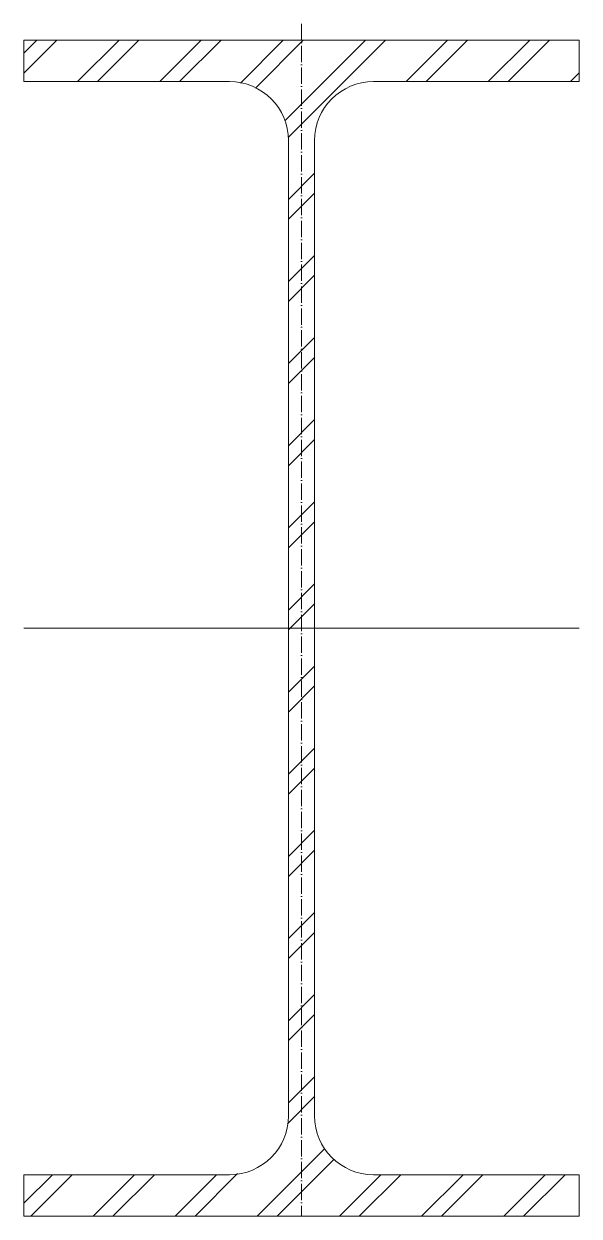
# Model space of a CAD drawing. Header units: metres. Extents: x -85 to 85, y -180 to 185.
import ezdxf

# ---------------------------------------------------------------- set-up
doc = ezdxf.new("R2010")
doc.units = ezdxf.units.M
doc.linetypes.add('MV_hartlijn_staal', pattern=[6.6, 5, -0.8, 0, -0.8])
doc.layers.add('A-DETL-GENF', color=92, linetype='Continuous', lineweight=18)

# ---------------------------------------------------------------- blocks, each defined once
blk = doc.blocks.new('28 Staalprofielen- IPE_HEA_HEB 2d - IPE360-3530732-00_0 Basismaterialen')
at = {"layer": 'A-DETL-GENF', "lineweight": 13}
h = blk.add_hatch(dxfattribs=at)
h.set_pattern_fill('FP_154', color=256, style=0, pattern_type=2)
h.set_pattern_definition([(45, (3365.222, -2735.394), (-12.57236, 12.57236), []), (45, (3365.222, -2716.344), (-12.57236, 12.57236), [])])
h.paths.add_polyline_path([(-85, -180), (85, -180), (85, -167.3), (22, -167.3), (17.34, -166.69), (13, -164.89), (9.27, -162.03), (6.41, -158.3), (4.61, -153.96), (4, -149.3), (4, 149.3), (4.61, 153.96), (6.41, 158.3), (9.27, 162.03), (13, 164.89), (17.34, 166.69), (22, 167.3), (85, 167.3), (85, 180), (-85, 180), (-85, 167.3), (-22, 167.3), (-17.34, 166.69), (-13, 164.89), (-9.27, 162.03), (-6.41, 158.3), (-4.61, 153.96), (-4, 149.3), (-4, -149.3), (-4.61, -153.96), (-6.41, -158.3), (-9.27, -162.03), (-13, -164.89), (-17.34, -166.69), (-22, -167.3), (-85, -167.3)])
at = {"layer": 'A-DETL-GENF', "linetype": 'MV_hartlijn_staal', "lineweight": 13}
blk.add_line((0, 185), (0, -180), dxfattribs=at)
at = {"layer": 'A-DETL-GENF'}
for p, q in [((85, 180), (-85, 180)), ((-85, 180), (-85, 167.3)), ((85, 180), (-85, 180)), ((-85, 180), (-85, 167.3)), ((85, 167.3), (85, 180)), ((85, 180), (85, 167.3)), ((-85, 167.3), (-22, 167.3)), ((-85, 167.3), (-22, 167.3)), ((22, 167.3), (85, 167.3)), ((85, 167.3), (22, 167.3)), ((-4, 149.3), (-4, -149.3)), ((-4, 149.3), (-4, -149.3)), ((4, -149.3), (4, 149.3)), ((4, 149.3), (4, -149.3)), ((-85, 0), (85, 0)), ((-22, -167.3), (-85, -167.3)), ((-85, -167.3), (-85, -180)), ((-85, -180), (-85, -167.3)), ((-85, -167.3), (-22, -167.3)), ((85, -167.3), (22, -167.3)), ((85, -167.3), (22, -167.3)), ((85, -180), (85, -167.3)), ((85, -180), (85, -167.3)), ((-85, -180), (85, -180)), ((85, -180), (-85, -180))]:
    blk.add_line(p, q, dxfattribs=at)
for centre, start, end in [((-22, 149.3), 0, 90), ((-22, 149.3), 360, 90), ((22, 149.3), 90, 180), ((22, 149.3), 90, 180), ((-22, -149.3), 270, 0), ((-22, -149.3), 270, 0), ((22, -149.3), 180, 270), ((22, -149.3), 180, 270)]:
    blk.add_arc(centre, 18, start, end, dxfattribs=at)

msp = doc.modelspace()

# ---------------------------------------------------------------- block references
msp.add_blockref('28 Staalprofielen- IPE_HEA_HEB 2d - IPE360-3530732-00_0 Basismaterialen', (0, 0))

doc.saveas('drawing.dxf')
